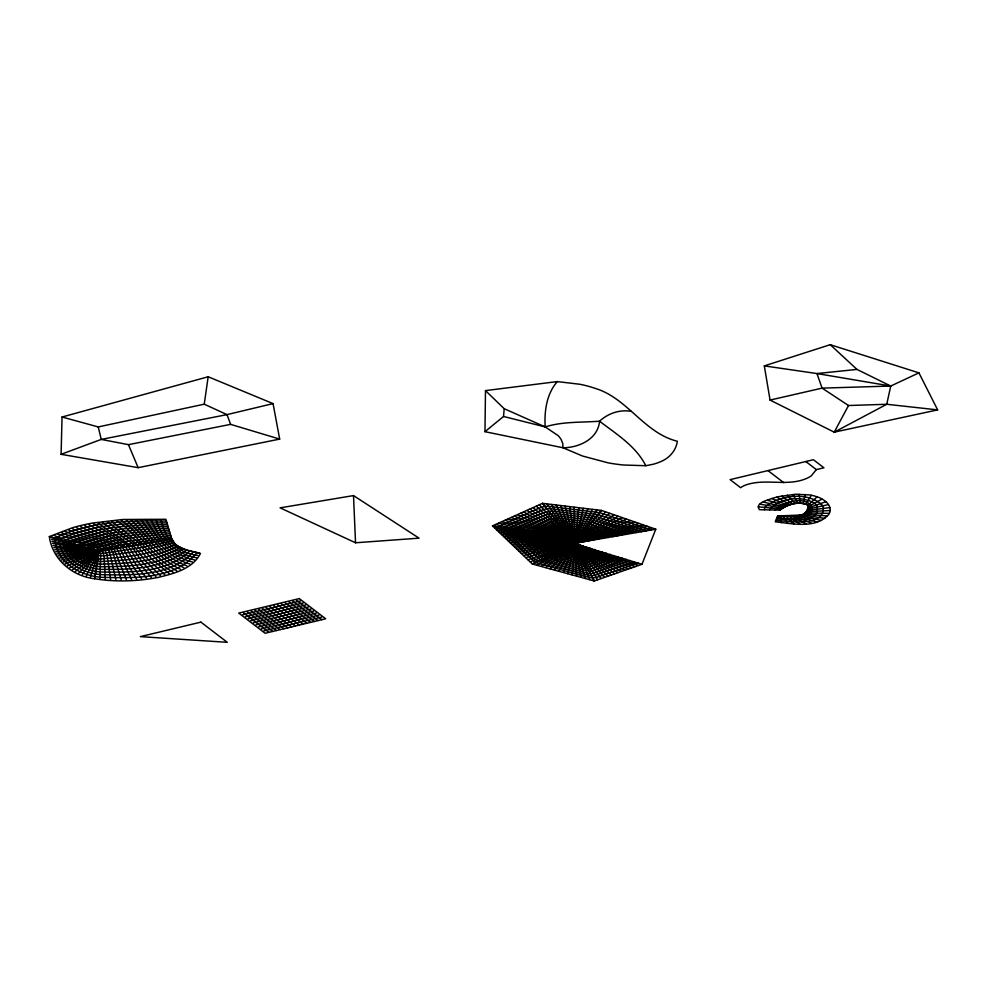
<?xml version="1.0" encoding="UTF-8"?>
<svg xmlns="http://www.w3.org/2000/svg" width="987" height="987" viewBox="0 0 987 987"><rect width="100%" height="100%" fill="white"/><g stroke="black" fill="none" stroke-linecap="round" stroke-linejoin="round"><path stroke-width="1.48" d="M484.975 431.677L485.481 390.605L557.285 381.587L580.023 384.288A61.132 28.512 6.5 0 1 595.223 388.385C627.535 398.094 644.067 433.034 677.329 441.251C676.157 450.405 669.42 458.017 661.056 461.497A49.979 23.306 6.5 0 1 652.481 464.408L645.794 465.716L624.006 465.037A81.958 38.222 6.5 0 1 608.152 462.854L582.626 456.056L563.009 447.777L484.975 431.677L503.53 416.477L504.197 408.704L485.481 390.605M764.555 509.674L764.592 507.441C779.348 494.869 808.279 491.008 822.911 505.776C826.872 527.712 788.588 521.358 776.115 520.371M61.095 454.316L62.045 417.02L208.171 376.763L273.054 403.609L279.679 439.104L138.155 467.665L61.095 454.316L101.242 439.412L226.998 414.626L273.054 403.609M779.94 510.057C787.626 504.221 798.939 500.656 807.946 505.27C809.007 508.601 806.478 512.561 803.591 514.301A9.623 4.491 6.5 0 1 801.814 514.992L777.571 515.954L775.276 521.802C792.524 523.566 816.718 529.39 829.29 513.709C833.349 505.097 823.257 498.509 816.138 496.51A22.405 10.45 6.5 0 0 809.747 494.943L795.608 494.24L778.891 496.597A81.748 38.123 6.5 0 0 772.315 498.336C767.96 500.088 754.389 503.049 759.447 509.699L779.866 510.106C787.281 504.382 797.669 501.273 806.774 504.431A4.207 1.962 6.5 0 1 807.946 505.27C808.415 520.075 787.392 515.3 777.707 515.954M99.958 578.616L100.723 553.571C88.398 542.566 69.287 542.184 54.334 535.534M572.164 574.841L578.74 507.799M94.505 578.74L98.429 551.314L171.824 539.05L174.736 543.652A24.872 11.597 6.5 0 0 178.77 546.662L186.654 550.067L200.484 553.386C192.749 568.882 173.996 573.57 158.5 577.333C137.464 581.454 115.689 582.145 94.505 578.74C72.31 576.211 52.249 559.296 49.35 536.57L72.544 527.712A151.727 70.768 6.5 0 1 92.544 523.061L122.659 519.495L165.878 519.285L171.824 539.05C176.414 549.265 189.516 550.845 199.201 553.139M62.045 417.02L98.244 426.939L204.247 404.176L208.171 376.763M803.307 503.481L805.145 494.499M918.934 372.864L890.73 386.04L886.758 404.275L834.225 432.158L770.057 400.08L764.308 365.893L830.215 344.685L918.934 372.864L937.65 409.889L834.225 432.158L848.524 405.521L886.758 404.275L937.65 409.889M567.759 573.632L583.268 508.354M94.764 577.839L98.231 558.654L98.12 553.867C84.746 546.243 67.856 548.846 53.088 545.429M769.687 509.81C778.879 497.312 804.676 494.906 816.594 504.888C822.899 525.072 787.589 519.322 776.646 518.903M90.422 576.976L96.368 558.494L97.022 553.892C84.635 543.788 66.363 544.442 51.447 539.149M587.783 508.897L563.343 572.423M641.982 564.28L655.775 529.205L601.428 510.427L542.48 503.345L492.476 525.898L532.351 564.021L594.273 580.985L641.982 564.28L502.062 521.728M816.36 469.602L811.203 475.894A37.679 17.569 6.5 0 1 805.923 478.72C786.454 486.776 764.802 477.942 745.185 485.197A28.882 13.473 6.5 0 0 740.657 487.714L730.109 479.633L813.387 459.72L823.923 467.789L816.36 469.602L805.811 461.534M806.021 504.123L811.277 495.375M592.311 509.44L574.804 543.282L558.938 571.214M86.288 575.914L96.06 555.952L96.479 553.818L94.147 550.055L51.336 537.101M196.832 552.695C175.637 579.122 136.07 578.111 105.153 577.42C82.748 577.481 55.247 562.763 55.038 538.075C89.286 521.309 128.952 520.433 166.421 521.087M596.827 509.983L574.804 543.282L554.534 570.005M82.365 574.644L96.084 553.707C84.845 544.232 65.784 546.193 51.867 541.234M774.82 509.934C812.794 482.125 833.892 526.355 777.176 517.422M601.342 510.538L574.804 543.282L550.117 568.796M193.242 551.918C171.541 575.705 134.812 575.285 104.967 574.742C84.722 574.841 61.762 562.8 58.998 541.061L59.713 539.42C92.852 523.801 130.876 522.703 166.951 522.888M601.428 510.427L574.804 543.282L545.712 567.587M557.285 381.587C546.588 393.936 544.219 411.147 545.182 426.915L558.025 435.551A45.451 21.196 6.5 0 1 561.134 439.486L562.787 443.558L563.009 447.777C578.999 447.691 598.011 439.104 599.553 421.202C607.955 413.417 619.824 409.284 631.224 411.369M189.726 551.005C167.679 572.226 133.566 572.423 104.795 572.065C86.659 572.448 65.821 561.714 63.415 542.196L64.18 540.728C96.356 526.416 132.714 524.911 167.494 524.677M807.946 505.27L816.989 496.967M78.701 573.2L94.616 555.447L95.739 553.571L95.245 552.103L89.669 549.845L52.422 543.331M605.512 511.969L574.804 543.282L541.295 566.378M186.346 549.969C164.064 568.672 132.369 569.511 104.622 569.388C88.583 570.054 69.88 560.628 67.819 543.331L68.596 542.023C99.847 529.044 134.54 527.12 168.037 526.478M609.682 513.4L574.804 543.282L536.903 565.169M75.333 571.584L93.987 555.15L95.431 553.423L95.245 552.103L89.928 550.635L53.853 547.526M183.15 548.784C160.721 565.033 131.222 566.538 104.462 566.698C90.533 567.661 73.939 559.567 72.236 544.466L73.026 543.331C103.327 531.672 136.379 529.34 168.58 528.279M613.852 514.844L574.804 543.282L532.511 563.947M72.261 569.857L93.407 554.817L95.245 552.103L90.101 551.03L54.717 549.636M180.214 547.44C157.723 561.319 130.148 563.491 104.326 563.996C92.519 565.243 77.985 558.506 76.641 545.601C105.362 533.572 138.106 532.005 169.122 530.068M618.022 516.287L574.804 543.282L532.351 564.021M808.415 506.627L821.887 499.163M69.485 568.006L92.889 554.472L95.245 552.103L171.824 539.05M177.623 545.947C155.107 557.556 129.186 560.345 104.215 561.282C94.542 562.775 82.044 557.482 81.057 546.736C109.039 536.311 139.92 534.189 169.665 531.87M622.192 517.719L574.804 543.282L530.278 561.85M626.363 519.162L574.804 543.282L528.057 559.74M503.53 416.477L545.182 426.915C562.627 421.4 581.479 422.584 599.553 421.202C616.381 434.107 636.035 446.161 645.794 465.716M66.993 566.094L95.245 552.103L90.286 551.425L55.691 551.733M175.452 544.33C152.948 553.793 128.347 557.087 104.141 558.568C96.64 560.221 86.091 556.495 85.45 547.871C112.641 539.062 141.758 536.385 170.196 533.659M630.52 520.605L574.804 543.282L525.849 557.63M64.772 564.12L95.245 552.103L56.79 553.83M808.131 507.947L825.7 501.778M634.69 522.049L574.804 543.282L523.641 555.521M576.741 545.219L578.752 544.516M578.69 547.156L582.7 545.749M586.66 546.983C578.197 552.609 565.058 548.303 560.912 539.975C569.351 533.387 580.294 537.57 589.091 540.79M590.608 548.217C579.085 555.619 563.009 550.154 555.94 539.26C567.031 529.933 582.022 535.546 593.853 539.963M594.556 549.451C580.171 558.679 560.048 551.893 551.227 538.248C565.082 526.602 583.835 533.622 598.615 539.136M598.517 550.684C581.244 561.763 557.1 553.621 546.514 537.249C563.145 523.258 585.636 531.685 603.378 538.31M602.465 551.93L584.181 558.223L579.172 557.791L557.692 551.671L541.801 536.237L558.926 528.008L563.417 527.132L585.698 529.896L608.14 537.483M606.413 553.164L585.525 560.357L579.788 559.876L555.249 552.868L537.076 535.238L556.656 525.824L561.788 524.825L587.265 527.996L612.902 536.657M610.373 554.398L586.858 562.491L580.418 561.948L552.806 554.065L534.732 537.446L532.363 534.226L554.398 523.641L560.16 522.518L588.82 526.083L617.665 535.83M614.321 555.632L588.203 564.626L581.047 564.021L550.364 555.262L530.29 536.792L527.65 533.227L552.128 521.457L558.543 520.211L590.374 524.171L622.427 535.003M618.269 556.865L589.547 566.76L581.664 566.094L547.921 556.458L525.837 536.151L522.937 532.215L525.615 530.216L549.858 519.273L556.915 517.904L591.941 522.259L627.189 534.164M622.229 558.099L590.88 568.894L582.293 568.167L545.478 557.667L521.383 535.497L518.224 531.216L521.148 529.032L547.588 517.089L555.286 515.596L593.495 520.346L631.951 533.338M626.177 559.333L592.225 571.029L582.91 570.239L543.035 558.864L516.929 534.843L513.511 530.204L516.682 527.835L545.317 514.918L553.658 513.302L595.05 518.434L636.714 532.511M630.125 560.567L593.557 573.163L590.497 573.533L583.539 572.312L540.58 560.061L512.475 534.201L508.786 529.205L512.204 526.651L543.06 512.734L552.029 510.995L596.604 516.522L641.488 531.685M634.086 561.813L594.902 575.31L591.62 575.717L584.168 574.385L538.125 561.27L533.461 557.84L508.034 533.548L504.024 528.193L507.737 525.466L540.79 510.55L546.786 508.724L550.401 508.675L598.171 514.609L646.251 530.858M638.034 563.046L596.259 577.481L592.817 578.037L584.797 576.47L535.534 562.528L503.58 532.906L498.966 527.144L492.797 525.96M173.774 542.616L141.4 550.82L104.042 555.854L94.616 555.447L91.285 552.991L89.595 549.451L95.344 547.329L122.696 541.962L170.739 535.46M576.544 545.28C564.983 544.121 572.966 538.199 579.566 542.455M578.296 547.291C554.373 544.355 570.831 533.498 584.329 541.616M638.86 523.48L574.804 543.282L521.432 553.399M62.786 562.109L95.245 552.103L58.036 555.915M643.03 524.924L574.804 543.282L519.224 551.289M172.577 540.839L142.399 547.329L106.67 552.856L96.479 553.818L93.271 550.771L119.92 545.169L171.282 537.261M242.716 614.778L300.616 600.923M245.344 616.801L303.256 602.946M247.984 618.812L305.896 604.957M250.624 620.835L308.524 606.98M253.252 622.846L311.164 609.004M255.892 624.87L313.804 611.015M258.532 626.893L316.432 613.038M261.16 628.904L319.072 615.049M263.8 630.927L321.713 617.072M647.201 526.367L574.804 543.282L517.015 549.179M61.009 560.061L95.245 552.103L59.442 558M807.637 509.243L828.303 504.641M770.057 400.08L822.097 388.125L890.73 386.04L856.963 369.409L830.215 344.685M651.371 527.798L574.804 543.282L514.807 547.069M98.244 426.939L101.242 439.412L128.458 444.656L230.613 424.361L279.679 439.104M655.775 529.205L574.804 543.282L512.598 544.96M353.506 495.585L280.098 507.849L355.542 542.776L419.068 538.162L353.506 495.585L355.542 542.776M807.082 510.513L829.697 507.602M856.963 369.409L816.952 373.555L764.308 365.893M806.379 511.759L829.931 510.538M805.417 512.944L829.142 513.351M510.39 542.85L574.804 543.282L638.392 565.403M508.182 540.728L574.804 543.282L634.999 566.6M505.973 538.618L574.804 543.282L631.594 567.784M804.06 514.017L827.402 515.991M781.285 509.058L758.238 506.8M503.765 536.509L574.804 543.282L628.201 568.981M501.556 534.399L574.804 543.282L624.796 570.165M802.197 514.881L824.75 518.385M499.348 532.289L574.804 543.282L621.403 571.362M782.814 508.046L760.002 504.197M497.14 530.179L574.804 543.282L617.998 572.546M890.73 386.04L816.952 373.555L822.097 388.125L848.524 405.521M494.943 528.07L574.804 543.282L611.2 574.928M492.476 525.898L574.804 543.282L607.807 576.124M799.815 515.411L821.172 520.445M495.844 524.541L574.804 543.282L604.414 577.309M784.455 507.084L763.321 502.025M197.98 555.459C176.895 552.634 165.483 540.197 161.004 519.742M498.953 523.135L574.804 543.282L601.009 578.493M196.438 557.704C175.365 554.447 162.263 539.161 155.958 519.606M49.35 536.57L98.429 551.314M797.188 515.72L816.73 522.074M786.232 506.183L767.392 500.199M505.184 520.322L574.804 543.282L597.604 579.677M194.55 559.888C173.28 555.595 159.006 538.803 150.925 519.532M651.013 530.031L599.751 512.635L548.747 506.331L544.824 506.294L538.52 508.367L503.247 524.27L498.966 527.144L574.804 543.282L594.199 580.837M57.678 534.053L95.344 547.329L102.253 550.882L104.042 555.854L105.276 579.209M508.293 518.915L574.804 543.282L594.273 580.985M192.329 561.961C170.171 556.68 156.686 538.1 145.916 519.507M61.206 532.647L98.268 546.687L105.202 550.401L107.201 555.582L110.606 579.603M511.414 517.521L574.804 543.282L589.807 579.665M64.858 531.302L101.254 546.045L108.126 549.932L109.68 552.461L115.923 579.838M788.157 505.356L771.92 498.62M794.461 515.893L811.573 523.221M189.8 563.947C166.951 557.581 154.182 537.384 140.919 519.557M68.634 530.019L104.252 545.429L111.062 549.451L112.703 552.066L121.204 579.924M504.197 408.704L545.182 426.915M514.535 516.115L574.804 543.282L585.39 578.456M204.247 404.176L226.998 414.626L230.613 424.361M72.52 528.81L107.275 544.812L113.986 548.982L126.435 579.85M186.962 565.822C163.867 558.161 151.159 536.903 135.959 519.668M76.505 527.663L110.322 544.219L116.922 548.501L131.592 579.64M517.644 514.708L574.804 543.282L580.985 577.259M183.853 567.587C161.128 558.975 149.012 537.286 132.332 521.235L131.037 519.841M80.601 526.602L113.394 543.627L119.846 548.019L128.594 565.933L136.675 579.307M791.685 515.991L805.91 523.875M790.242 504.616L776.794 497.251M84.796 525.615L116.478 543.06L122.783 547.526L132.48 565.526L141.659 578.838M520.766 513.302L574.804 543.282L576.581 576.05M180.485 569.24C157.217 558.975 145.225 535.62 126.151 520.087M89.089 524.689L119.575 542.505L125.707 547.045L136.317 565.058L146.545 578.246M523.875 511.895L574.804 543.282L574.224 507.256M176.883 570.77C153.738 559.247 142.251 534.843 121.302 520.408M93.469 523.85L122.696 541.962L128.643 546.551L137.896 561.566L151.319 577.531M97.923 523.085L131.567 546.07L141.412 560.986L155.971 576.704M173.058 572.189C150.406 559.16 138.92 534.399 116.503 520.791M526.996 510.489L574.804 543.282L569.709 506.713M102.475 522.394L131.913 543.146L144.867 560.357L160.474 575.754M788.884 516.041L799.926 524.085M169.036 573.496L151.542 558.926L137.946 542.171L111.765 521.247M792.524 503.987L781.938 496.079M107.089 521.79L134.923 542.653L148.247 559.666L164.841 574.681M767.96 470.589L783.777 482.692M530.118 509.082L614.605 573.743M296.445 600.207L321.885 619.676M292.658 601.108L318.098 620.576M288.883 602.021L314.322 621.489M285.095 602.921L310.535 622.39M281.307 603.822L306.747 623.29M277.52 604.735L302.96 624.203M273.732 605.636L299.172 625.104M269.957 606.549L295.397 626.017M266.169 607.449L291.609 626.918M262.382 608.35L287.822 627.818M258.594 609.263L284.034 628.731M254.806 610.163L280.259 629.632M251.031 611.076L276.471 630.545M247.243 611.977L272.683 631.446M243.456 612.878L268.896 632.346M533.227 507.676L574.804 543.282L565.181 506.171M536.348 506.269L574.804 543.282L560.665 505.628M786.059 516.053L793.795 523.924M787.367 495.166L794.979 503.518M539.47 504.875L574.804 543.282L556.137 505.085M542.48 503.345L574.804 543.282L551.622 504.542M548.661 511.044L574.804 543.282L547.106 504.012M546.786 508.724L542.603 503.493M783.234 516.041L787.601 523.431M793.054 494.536L797.632 503.234M128.458 444.656L138.155 467.665M799.014 494.277L800.445 503.21M780.409 516.004L781.433 522.678M200.904 622.131L140.339 636.627L227.269 642.315L200.904 622.131M299.308 598.591L238.755 613.087L265.108 633.259L325.673 618.763L299.308 598.591"/></g></svg>
